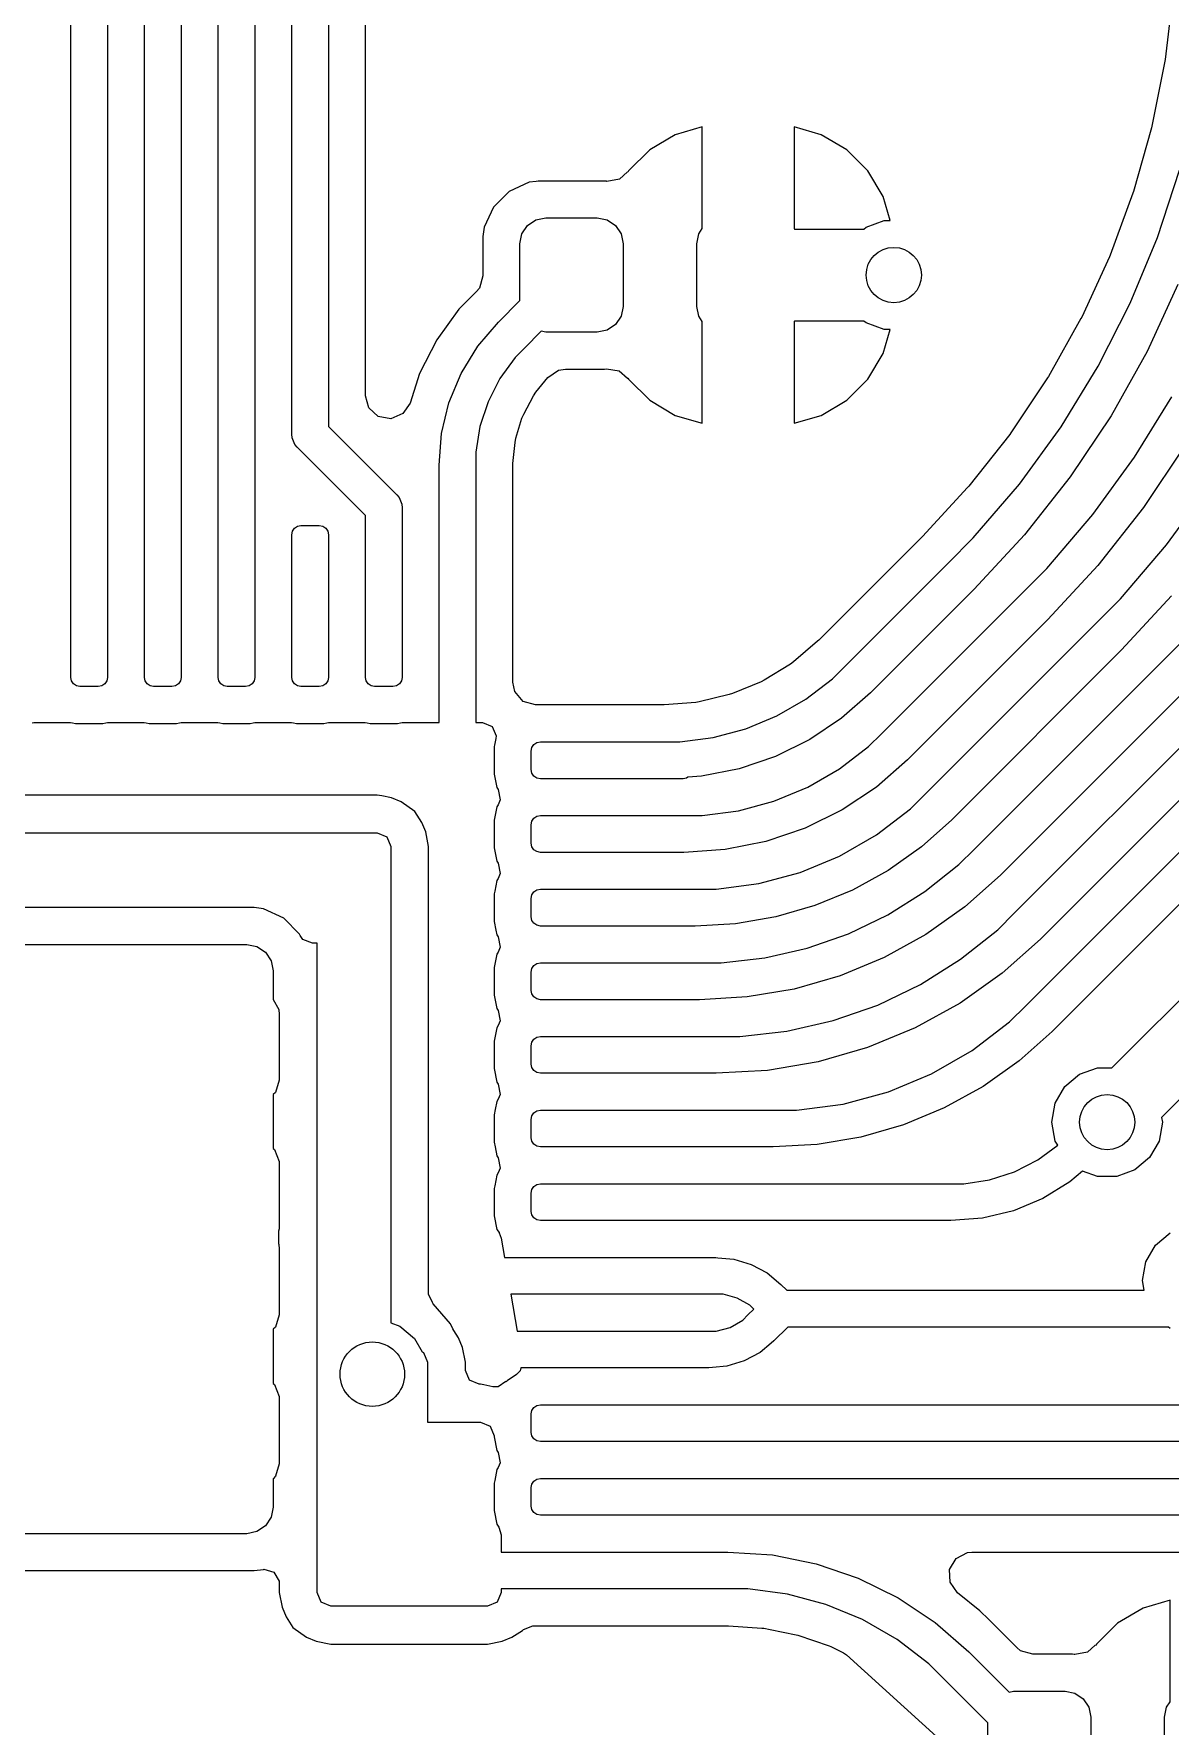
# Model space of a CAD drawing. Extents: x 51 to 261, y -150 to -32.
# Drawn here: x 113.81 to 119.98, y -116.52 to -107.33 of the extents above; entities that cross this region are included whole.
import ezdxf

# ---------------------------------------------------------------- set-up
doc = ezdxf.new("R2010")
doc.units = 0
doc.layers.add('BLACK', color=7, linetype='CONTINUOUS')

msp = doc.modelspace()

# ---------------------------------------------------------------- linework, layer by layer
at = {"layer": 'BLACK', "linetype": 'CONTINUOUS'}
for p, q in [((114.011489, -110.048566), (114.011489, -104.302819)), ((114.211489, -104.344241), (114.211489, -110.048566)), ((114.411489, -110.048566), (114.411489, -105.664)), ((114.611489, -105.664), (114.611489, -110.048566)), ((114.811489, -110.048566), (114.811489, -105.664)), ((115.011489, -105.664), (115.011489, -110.048566)), ((115.211489, -109.502206), (115.211489, -105.668511)), ((115.411489, -105.709932), (115.411489, -109.460784)), ((115.611989, -109.295076), (115.611989, -105.875164)), ((119.995833, -107.110856), (119.953606, -107.467624)), ((119.952083, -107.47724), (119.881995, -107.829598)), ((119.953606, -107.467624), (119.952083, -107.47724)), ((117.294277, -107.876283), (117.155096, -107.958594)), ((117.29428, -107.876281), (117.294277, -107.876283)), ((117.440469, -107.833809), (117.29428, -107.876281)), ((117.440471, -107.83381), (117.440469, -107.833809)), ((117.440471, -108.385791), (117.440471, -107.83381)), ((117.940472, -107.833809), (117.940471, -107.83381)), ((117.940471, -107.83381), (117.940471, -108.385791)), ((118.086661, -107.876281), (117.940472, -107.833809)), ((118.086664, -107.876283), (118.086661, -107.876281)), ((118.225845, -107.958594), (118.086664, -107.876283)), ((119.879722, -107.839066), (119.782207, -108.184827)), ((119.881995, -107.829598), (119.879722, -107.839066)), ((117.155091, -107.958598), (117.040753, -108.072937)), ((117.155096, -107.958594), (117.155091, -107.958598)), ((118.225854, -107.958601), (118.225845, -107.958594)), ((118.340185, -108.072932), (118.225854, -107.958601)), ((117.034015, -108.077588), (116.991833, -108.11696)), ((117.03597, -108.079104), (117.034015, -108.077588)), ((117.040753, -108.072937), (117.03597, -108.079104)), ((118.340192, -108.072941), (118.340185, -108.072932)), ((118.422502, -108.21212), (118.340192, -108.072941)), ((119.912078, -108.434581), (120.031063, -108.068383)), ((116.50098, -108.134345), (116.392154, -108.185092)), ((116.500982, -108.134345), (116.50098, -108.134345)), ((116.500984, -108.134344), (116.500982, -108.134345)), ((116.538157, -108.129451), (116.500984, -108.134344)), ((116.550576, -108.127816), (116.538157, -108.129451)), ((116.910375, -108.127816), (116.550576, -108.127816)), ((116.920008, -108.129084), (116.910375, -108.127816)), ((116.923089, -108.129451), (116.920008, -108.129084)), ((116.991833, -108.11696), (116.923089, -108.129451)), ((116.392154, -108.185092), (116.307247, -108.269999)), ((118.460489, -108.342874), (118.422502, -108.21212)), ((119.779199, -108.194086), (119.654852, -108.531144)), ((119.782207, -108.184827), (119.779199, -108.194086)), ((116.307247, -108.269999), (116.256498, -108.37883)), ((116.491476, -108.369321), (116.536895, -108.338973)), ((116.536895, -108.338973), (116.590471, -108.328316)), ((116.590471, -108.328316), (116.870471, -108.328316)), ((116.870471, -108.328316), (116.924047, -108.338973)), ((116.924047, -108.338973), (116.969466, -108.369321)), ((118.330471, -108.378508), (118.428377, -108.342874)), ((118.428377, -108.342874), (118.460489, -108.342874)), ((116.256498, -108.37883), (116.249971, -108.428414)), ((116.249971, -108.428414), (116.249971, -108.642465)), ((116.450471, -108.468316), (116.461128, -108.41474)), ((116.461128, -108.41474), (116.491476, -108.369321)), ((116.969466, -108.369321), (116.999814, -108.41474)), ((116.999814, -108.41474), (117.010471, -108.468316)), ((117.410471, -108.468316), (117.421128, -108.41474)), ((117.421128, -108.41474), (117.440471, -108.385791)), ((117.940471, -108.385791), (117.942158, -108.388316)), ((117.942158, -108.388316), (118.318782, -108.388316)), ((118.318782, -108.388316), (118.330471, -108.378508)), ((119.764728, -108.790314), (119.912078, -108.434581)), ((116.450471, -108.776894), (116.450471, -108.468316)), ((117.010471, -108.468316), (117.010471, -108.808316)), ((117.410471, -108.808316), (117.410471, -108.468316)), ((119.651126, -108.54014), (119.500718, -108.8664)), ((119.654852, -108.531144), (119.651126, -108.54014)), ((116.230286, -108.709504), (116.213654, -108.730144)), ((116.249971, -108.642465), (116.230286, -108.709504)), ((120.023179, -108.688984), (119.855526, -109.05265)), ((116.213654, -108.730144), (116.119516, -108.824285)), ((116.333671, -108.893694), (116.450471, -108.776894)), ((117.010471, -108.808316), (116.999814, -108.861892)), ((117.421128, -108.861892), (117.410471, -108.808316)), ((119.589923, -109.133389), (119.764728, -108.790314)), ((116.119513, -108.824288), (115.999193, -108.989899)), ((116.119516, -108.824285), (116.119513, -108.824288)), ((116.221562, -109.024943), (116.333662, -108.893687)), ((116.333662, -108.893687), (116.33367, -108.893695)), ((116.33367, -108.893695), (116.333671, -108.893694)), ((116.969466, -108.907311), (116.924047, -108.937659)), ((116.999814, -108.861892), (116.969466, -108.907311)), ((117.440471, -108.89084), (117.421128, -108.861892)), ((117.440471, -109.442819), (117.440471, -108.89084)), ((117.942158, -108.888316), (117.940471, -108.89084)), ((117.940471, -108.89084), (117.940471, -109.442819)), ((118.318782, -108.888316), (117.942158, -108.888316)), ((118.330471, -108.898124), (118.318782, -108.888316)), ((118.428377, -108.933758), (118.330471, -108.898124)), ((119.496297, -108.875075), (119.320752, -109.188533)), ((119.500718, -108.8664), (119.496297, -108.875075)), ((115.999193, -108.989899), (115.90626, -109.172299)), ((116.566634, -108.943574), (116.475093, -109.035116)), ((116.590471, -108.948316), (116.566634, -108.943574)), ((116.870471, -108.948316), (116.590471, -108.948316)), ((116.924047, -108.937659), (116.870471, -108.948316)), ((118.422504, -109.064506), (118.46049, -108.933758)), ((118.46049, -108.933758), (118.428377, -108.933758)), ((116.131376, -109.17212), (116.221562, -109.024943)), ((116.425001, -109.085193), (116.341735, -109.199803)), ((116.474998, -109.035193), (116.425001, -109.085193)), ((116.475093, -109.035116), (116.474998, -109.035193)), ((118.340192, -109.20369), (118.422502, -109.064511)), ((118.422502, -109.064511), (118.422504, -109.064506)), ((119.855526, -109.05265), (119.659858, -109.40204)), ((115.90626, -109.172299), (115.85392, -109.333393)), ((116.065323, -109.331592), (116.131376, -109.17212)), ((116.602688, -109.194152), (116.660433, -109.154816)), ((116.660433, -109.154816), (116.698542, -109.148815)), ((116.698542, -109.148815), (116.910364, -109.148815)), ((116.910364, -109.148815), (116.910371, -109.148815)), ((116.910371, -109.148815), (116.920005, -109.147546)), ((116.920005, -109.147546), (116.989036, -109.15831)), ((116.989036, -109.15831), (117.034509, -109.198667)), ((119.388738, -109.461692), (119.589923, -109.133389)), ((116.341735, -109.199803), (116.277422, -109.326027)), ((116.524117, -109.293647), (116.53762, -109.27344)), ((116.53762, -109.27344), (116.602688, -109.194152)), ((117.034509, -109.198667), (117.035973, -109.197533)), ((117.035973, -109.197533), (117.040754, -109.203697)), ((117.040754, -109.203697), (117.155087, -109.31803)), ((118.225854, -109.31803), (118.340185, -109.203699)), ((118.340185, -109.203699), (118.340192, -109.20369)), ((119.315665, -109.196835), (119.116075, -109.495543)), ((119.320752, -109.188533), (119.315665, -109.196835)), ((115.629802, -109.35911), (115.611989, -109.295076)), ((115.681279, -109.406354), (115.629802, -109.35911)), ((115.85392, -109.333393), (115.814483, -109.391069)), ((116.02503, -109.499434), (116.065323, -109.331592)), ((116.277422, -109.326027), (116.233647, -109.460759)), ((116.470984, -109.393055), (116.524117, -109.293647)), ((117.155087, -109.31803), (117.155096, -109.318037)), ((117.155096, -109.318037), (117.294275, -109.400347)), ((118.086666, -109.400347), (118.225845, -109.318037)), ((118.225845, -109.318037), (118.225854, -109.31803)), ((118.918063, -111.755289), (121.345031, -109.328321)), ((119.788265, -109.627186), (119.989449, -109.298882)), ((115.750125, -109.418268), (115.681279, -109.406354)), ((115.814483, -109.391069), (115.750125, -109.418268)), ((116.42897, -109.523363), (116.461689, -109.415496)), ((116.461689, -109.415496), (116.470984, -109.393055)), ((117.294275, -109.400347), (117.440471, -109.44282)), ((117.440471, -109.44282), (117.440471, -109.442819)), ((117.940471, -109.442819), (118.086666, -109.400347)), ((119.659858, -109.40204), (119.43738, -109.735002)), ((115.21341, -109.521715), (115.211489, -109.502206)), ((115.228342, -109.557763), (115.21341, -109.521715)), ((115.411489, -109.460784), (115.782199, -109.831495)), ((116.011489, -109.671508), (116.02503, -109.499434)), ((116.233647, -109.460759), (116.211488, -109.600679)), ((116.412887, -109.662391), (116.424231, -109.547186)), ((116.424231, -109.547186), (116.42897, -109.523363)), ((119.110352, -109.50342), (118.887935, -109.785553)), ((121.48956, -109.466637), (119.059485, -111.896712)), ((119.116075, -109.495543), (119.110352, -109.50342)), ((119.162416, -109.773198), (119.388738, -109.461692)), ((115.240778, -109.572917), (115.228342, -109.557763)), ((115.611489, -109.943627), (115.240778, -109.572917)), ((116.211488, -109.600679), (116.211489, -109.671511)), ((119.561944, -109.938693), (119.788265, -109.627186)), ((120.059385, -109.567533), (119.836908, -109.900496)), ((116.011489, -109.671512), (116.011489, -109.671508)), ((116.011489, -110.048566), (116.011489, -109.671512)), ((116.211489, -109.671511), (116.211489, -109.671512)), ((116.211489, -109.671512), (116.211489, -110.048566)), ((116.411989, -109.677595), (116.412586, -109.665444)), ((116.41199, -109.719103), (116.411989, -109.677595)), ((116.411989, -109.719106), (116.41199, -109.719103)), ((116.411989, -110.849066), (116.411989, -109.719106)), ((116.412586, -109.665444), (116.412887, -109.662391)), ((118.881612, -109.792956), (118.636104, -110.058545)), ((118.887935, -109.785553), (118.881612, -109.792956)), ((118.91235, -110.065987), (119.162416, -109.773198)), ((119.43738, -109.735002), (119.189464, -110.049482)), ((119.961472, -110.104189), (120.187792, -109.792679)), ((115.782199, -109.831495), (115.794636, -109.846648)), ((115.794636, -109.846648), (115.794636, -109.846649)), ((115.794636, -109.846649), (115.809568, -109.882697)), ((115.809568, -109.882697), (115.811489, -109.902206)), ((115.811489, -109.902206), (115.811489, -110.048566)), ((119.836908, -109.900496), (119.588993, -110.214977)), ((115.226134, -110.013211), (115.242355, -110.002372)), ((115.242355, -110.002372), (115.261489, -109.998566)), ((115.261489, -109.998566), (115.361489, -109.998566)), ((115.361489, -109.998566), (115.380623, -110.002372)), ((115.380623, -110.002372), (115.396844, -110.013211)), ((115.611489, -110.048566), (115.611489, -109.943627)), ((119.311879, -110.231484), (119.561944, -109.938693)), ((114.011489, -110.823566), (114.011489, -110.048566)), ((114.211489, -110.048566), (114.211489, -110.823566)), ((114.411489, -110.823566), (114.411489, -110.048566)), ((114.611489, -110.048566), (114.611489, -110.823566)), ((114.811489, -110.823566), (114.811489, -110.048566)), ((115.011489, -110.048566), (115.011489, -110.823566)), ((115.211489, -110.048566), (115.215295, -110.029432)), ((115.211489, -110.823566), (115.211489, -110.048566)), ((115.215295, -110.029432), (115.226134, -110.013211)), ((115.396844, -110.013211), (115.407683, -110.029432)), ((115.407683, -110.029432), (115.411489, -110.048566)), ((115.411489, -110.048566), (115.411489, -110.823566)), ((115.611489, -110.823566), (115.611489, -110.048566)), ((115.811489, -110.048566), (115.811489, -110.823566)), ((116.011489, -110.436066), (116.011489, -110.048566)), ((116.211489, -110.048566), (116.211489, -110.436066)), ((118.632729, -110.062055), (118.07398, -110.620805)), ((118.636104, -110.058545), (118.632729, -110.062055)), ((118.776221, -110.202115), (118.91235, -110.065987)), ((119.189464, -110.049482), (118.917638, -110.343541)), ((119.135619, -112.10274), (121.205602, -110.032757)), ((121.347024, -110.174179), (119.277041, -112.244162)), ((119.711408, -110.396981), (119.961472, -110.104189)), ((118.212297, -110.766038), (118.776214, -110.202121)), ((118.776214, -110.202121), (118.776216, -110.202119)), ((118.776216, -110.202119), (118.776221, -110.202115)), ((119.175863, -110.3675), (119.311879, -110.231484)), ((119.588993, -110.214977), (119.317168, -110.509038)), ((118.917635, -110.343542), (118.353718, -110.907461)), ((118.414335, -111.129006), (119.175735, -110.367606)), ((118.917638, -110.343541), (118.917635, -110.343542)), ((119.175735, -110.367606), (119.175863, -110.3675)), ((116.011489, -111.067566), (116.011489, -110.436066)), ((116.211489, -110.436066), (116.211489, -111.067566)), ((119.575489, -110.5329), (119.711408, -110.396981)), ((119.988522, -110.380473), (119.716698, -110.674535)), ((119.317157, -110.509028), (118.555757, -111.270428)), ((118.653747, -111.4546), (119.575255, -110.533093)), ((119.317168, -110.509038), (119.317157, -110.509027)), ((119.317157, -110.509027), (119.317157, -110.509028)), ((119.575255, -110.533093), (119.575489, -110.5329)), ((118.066828, -110.627416), (117.935849, -110.739277)), ((118.07398, -110.620805), (118.066828, -110.627416)), ((117.935849, -110.739277), (117.920108, -110.750713)), ((119.716676, -110.674514), (118.795169, -111.596022)), ((119.716698, -110.674535), (119.716676, -110.674514)), ((114.015295, -110.8427), (114.011489, -110.823566)), ((114.211489, -110.823566), (114.207683, -110.8427)), ((114.415295, -110.8427), (114.411489, -110.823566)), ((114.611489, -110.823566), (114.607683, -110.8427)), ((114.815295, -110.8427), (114.811489, -110.823566)), ((115.011489, -110.823566), (115.007683, -110.8427)), ((115.215295, -110.8427), (115.211489, -110.823566)), ((115.411489, -110.823566), (115.407683, -110.8427)), ((115.615295, -110.8427), (115.611489, -110.823566)), ((115.811489, -110.823566), (115.807683, -110.8427)), ((117.920108, -110.750713), (117.77743, -110.838143)), ((118.003117, -110.941543), (118.147814, -110.830518)), ((118.147814, -110.830518), (118.212297, -110.766038)), ((114.026134, -110.858921), (114.015295, -110.8427)), ((114.042355, -110.86976), (114.026134, -110.858921)), ((114.061489, -110.873566), (114.042355, -110.86976)), ((114.161489, -110.873566), (114.061489, -110.873566)), ((114.180623, -110.86976), (114.161489, -110.873566)), ((114.196844, -110.858921), (114.180623, -110.86976)), ((114.207683, -110.8427), (114.196844, -110.858921)), ((114.426134, -110.858921), (114.415295, -110.8427)), ((114.442355, -110.86976), (114.426134, -110.858921)), ((114.461489, -110.873566), (114.442355, -110.86976)), ((114.561489, -110.873566), (114.461489, -110.873566)), ((114.580623, -110.86976), (114.561489, -110.873566)), ((114.596844, -110.858921), (114.580623, -110.86976)), ((114.607683, -110.8427), (114.596844, -110.858921)), ((114.826134, -110.858921), (114.815295, -110.8427)), ((114.842355, -110.86976), (114.826134, -110.858921)), ((114.861489, -110.873566), (114.842355, -110.86976)), ((114.961489, -110.873566), (114.861489, -110.873566)), ((114.980623, -110.86976), (114.961489, -110.873566)), ((114.996844, -110.858921), (114.980623, -110.86976)), ((115.007683, -110.8427), (114.996844, -110.858921)), ((115.226134, -110.858921), (115.215295, -110.8427)), ((115.242355, -110.86976), (115.226134, -110.858921)), ((115.261489, -110.873566), (115.242355, -110.86976)), ((115.361489, -110.873566), (115.261489, -110.873566)), ((115.380623, -110.86976), (115.361489, -110.873566)), ((115.396844, -110.858921), (115.380623, -110.86976)), ((115.407683, -110.8427), (115.396844, -110.858921)), ((115.626134, -110.858921), (115.615295, -110.8427)), ((115.642355, -110.86976), (115.626134, -110.858921)), ((115.661489, -110.873566), (115.642355, -110.86976)), ((115.761489, -110.873566), (115.661489, -110.873566)), ((115.780623, -110.86976), (115.761489, -110.873566)), ((115.796844, -110.858921), (115.780623, -110.86976)), ((115.807683, -110.8427), (115.796844, -110.858921)), ((116.423195, -110.900577), (116.411989, -110.849066)), ((116.46895, -110.953381), (116.423195, -110.900577)), ((117.586975, -110.917029), (117.424262, -110.956091)), ((117.60548, -110.911017), (117.586975, -110.917029)), ((117.760093, -110.846977), (117.60548, -110.911017)), ((117.77743, -110.838143), (117.760093, -110.846977)), ((118.353704, -110.907471), (118.197215, -111.044704)), ((118.353718, -110.907461), (118.353704, -110.907471)), ((116.535989, -110.973066), (116.46895, -110.953381)), ((116.986564, -110.973066), (116.535989, -110.973066)), ((117.175755, -110.973061), (116.986564, -110.973066)), ((117.175783, -110.97306), (117.175755, -110.973061)), ((117.223204, -110.97306), (117.175783, -110.97306)), ((117.232931, -110.972678), (117.223204, -110.97306)), ((117.405043, -110.959135), (117.232931, -110.972678)), ((117.424262, -110.956091), (117.405043, -110.959135)), ((117.845167, -111.032732), (118.003117, -110.941543)), ((113.801705, -111.070974), (113.811692, -111.068988)), ((113.811692, -111.068988), (113.826128, -111.067566)), ((113.826128, -111.067566), (113.99685, -111.067566)), ((113.99685, -111.067566), (114.011286, -111.068988)), ((114.011286, -111.068988), (114.021272, -111.070974)), ((114.021272, -111.070974), (114.036815, -111.074066)), ((114.036815, -111.074066), (114.036816, -111.074066)), ((114.036816, -111.074066), (114.186162, -111.074066)), ((114.186162, -111.074066), (114.186163, -111.074066)), ((114.186163, -111.074066), (114.201705, -111.070974)), ((114.201705, -111.070974), (114.211692, -111.068988)), ((114.211692, -111.068988), (114.226128, -111.067566)), ((114.226128, -111.067566), (114.39685, -111.067566)), ((114.39685, -111.067566), (114.411286, -111.068988)), ((114.411286, -111.068988), (114.421272, -111.070974)), ((114.421272, -111.070974), (114.436815, -111.074066)), ((114.436815, -111.074066), (114.436816, -111.074066)), ((114.436816, -111.074066), (114.586162, -111.074066)), ((114.586162, -111.074066), (114.586163, -111.074066)), ((114.586163, -111.074066), (114.601705, -111.070974)), ((114.601705, -111.070974), (114.611692, -111.068988)), ((114.611692, -111.068988), (114.626128, -111.067566)), ((114.626128, -111.067566), (114.79685, -111.067566)), ((114.79685, -111.067566), (114.811286, -111.068988)), ((114.811286, -111.068988), (114.821272, -111.070974)), ((114.821272, -111.070974), (114.836815, -111.074066)), ((114.836815, -111.074066), (114.836816, -111.074066)), ((114.836816, -111.074066), (114.986162, -111.074066)), ((114.986162, -111.074066), (114.986163, -111.074066)), ((114.986163, -111.074066), (115.001705, -111.070974)), ((115.001705, -111.070974), (115.011692, -111.068988)), ((115.011692, -111.068988), (115.026128, -111.067566)), ((115.026128, -111.067566), (115.19685, -111.067566)), ((115.19685, -111.067566), (115.211286, -111.068988)), ((115.211286, -111.068988), (115.221272, -111.070974)), ((115.221272, -111.070974), (115.236815, -111.074066)), ((115.236815, -111.074066), (115.236816, -111.074066)), ((115.236816, -111.074066), (115.386162, -111.074066)), ((115.386162, -111.074066), (115.386163, -111.074066)), ((115.386163, -111.074066), (115.401705, -111.070974)), ((115.401705, -111.070974), (115.411692, -111.068988)), ((115.411692, -111.068988), (115.426128, -111.067566)), ((115.426128, -111.067566), (115.59685, -111.067566)), ((115.59685, -111.067566), (115.611286, -111.068988)), ((115.611286, -111.068988), (115.621272, -111.070974)), ((115.621272, -111.070974), (115.636815, -111.074066)), ((115.636815, -111.074066), (115.636816, -111.074066)), ((115.636816, -111.074066), (115.786162, -111.074066)), ((115.786162, -111.074066), (115.786163, -111.074066)), ((115.786163, -111.074066), (115.801705, -111.070974)), ((115.801705, -111.070974), (115.811692, -111.068988)), ((115.811692, -111.068988), (115.826128, -111.067566)), ((115.826128, -111.067566), (116.011489, -111.067566)), ((116.211489, -111.067566), (116.246943, -111.067566)), ((116.246943, -111.067566), (116.299269, -111.08924)), ((116.299269, -111.08924), (116.320943, -111.141566)), ((117.500496, -111.149726), (117.676666, -111.102524)), ((117.676666, -111.102524), (117.845167, -111.032732)), ((118.197215, -111.044704), (118.024139, -111.160345)), ((116.312351, -111.192044), (116.310989, -111.198893)), ((116.310989, -111.198893), (116.310989, -111.348238)), ((116.319521, -111.155996), (116.312351, -111.192044)), ((116.320943, -111.141566), (116.319521, -111.155996)), ((116.511489, -111.223566), (116.515295, -111.204432)), ((116.515295, -111.204432), (116.526134, -111.188211)), ((116.526134, -111.188211), (116.542355, -111.177372)), ((116.542355, -111.177372), (116.561489, -111.173566)), ((116.561489, -111.173566), (116.979218, -111.173566)), ((116.979218, -111.173566), (117.228478, -111.173561)), ((117.228478, -111.173561), (117.22848, -111.173561)), ((117.22848, -111.173561), (117.228481, -111.173561)), ((117.228481, -111.173561), (117.228481, -111.173528)), ((117.228481, -111.173528), (117.319673, -111.173529)), ((117.319673, -111.173529), (117.500496, -111.149726)), ((118.024139, -111.160345), (117.83745, -111.252406)), ((118.186141, -111.320477), (118.34399, -111.199353)), ((118.34399, -111.199353), (118.414334, -111.129007)), ((118.414334, -111.129007), (118.414334, -111.129006)), ((118.414334, -111.129006), (118.414335, -111.129006)), ((116.511489, -111.323566), (116.511489, -111.223566)), ((117.83745, -111.252406), (117.640342, -111.319311)), ((118.555721, -111.270457), (118.386819, -111.418585)), ((118.555757, -111.270428), (118.555721, -111.270457)), ((119.198642, -112.604723), (120.566044, -111.237322)), ((116.310989, -111.348238), (116.325523, -111.421307)), ((116.515295, -111.3427), (116.511489, -111.323566)), ((116.526134, -111.358921), (116.515295, -111.3427)), ((116.542355, -111.36976), (116.526134, -111.358921)), ((116.561489, -111.373566), (116.542355, -111.36976)), ((116.948989, -111.373566), (116.561489, -111.373566)), ((116.97922, -111.373566), (116.948989, -111.373566)), ((116.979222, -111.373566), (116.97922, -111.373566)), ((117.336489, -111.373566), (116.979222, -111.373566)), ((117.355623, -111.36976), (117.336489, -111.373566)), ((117.363195, -111.3647), (117.355623, -111.36976)), ((117.436187, -111.359917), (117.363195, -111.3647)), ((117.640342, -111.319311), (117.436187, -111.359917)), ((118.013831, -111.419961), (118.186141, -111.320477)), ((120.707465, -111.378743), (119.340064, -112.746145)), ((115.675239, -111.462066), (111.423239, -111.462066)), ((115.701213, -111.467232), (115.675239, -111.462066)), ((115.753874, -111.477707), (115.701213, -111.467232)), ((115.753884, -111.47771), (115.753874, -111.477707)), ((115.806205, -111.499382), (115.753884, -111.47771)), ((116.325523, -111.421307), (116.332971, -111.432454)), ((116.332971, -111.432454), (116.34402, -111.488003)), ((117.83001, -111.496101), (118.013831, -111.419961)), ((118.386819, -111.418585), (118.199986, -111.543424)), ((118.571629, -111.536716), (118.653742, -111.454605)), ((118.653742, -111.454605), (118.653747, -111.4546)), ((115.806206, -111.499383), (115.806205, -111.499382)), ((115.880794, -111.552305), (115.806206, -111.499383)), ((115.917422, -111.610599), (115.880794, -111.552305)), ((116.325522, -111.525827), (116.310989, -111.598893)), ((116.325524, -111.525824), (116.325522, -111.525827)), ((116.332975, -111.514671), (116.325524, -111.525824)), ((116.34402, -111.488003), (116.332975, -111.514671)), ((117.44056, -111.573565), (117.637824, -111.547597)), ((117.637824, -111.547597), (117.83001, -111.496101)), ((118.199986, -111.543424), (117.998457, -111.642807)), ((118.387357, -111.678106), (118.571629, -111.536716)), ((115.939096, -111.662925), (115.917422, -111.610599)), ((115.939096, -111.662929), (115.939096, -111.662925)), ((115.939097, -111.66293), (115.939096, -111.662929)), ((115.954739, -111.741567), (115.939097, -111.66293)), ((116.310989, -111.598893), (116.310989, -111.748238)), ((116.511489, -111.623566), (116.515295, -111.604432)), ((116.511489, -111.723566), (116.511489, -111.623566)), ((116.515295, -111.604432), (116.526134, -111.588211)), ((116.526134, -111.588211), (116.542355, -111.577372)), ((116.542355, -111.577372), (116.561489, -111.573566)), ((116.561489, -111.573566), (117.336489, -111.573566)), ((117.336489, -111.573566), (117.341075, -111.573566)), ((117.341075, -111.573566), (117.341076, -111.573566)), ((117.341076, -111.573566), (117.341077, -111.573566)), ((117.341077, -111.573566), (117.341077, -111.573563)), ((117.341077, -111.573563), (117.44056, -111.573565)), ((117.998457, -111.642807), (117.78568, -111.715034)), ((118.795158, -111.59603), (118.630285, -111.743365)), ((118.795169, -111.596022), (118.795158, -111.59603)), ((111.423239, -111.667566), (115.675239, -111.667566)), ((115.675239, -111.667566), (115.727565, -111.68924)), ((115.727565, -111.68924), (115.749239, -111.741566)), ((115.749239, -111.741566), (115.749239, -114.329309)), ((115.954739, -114.169171), (115.954739, -111.741567)), ((116.310989, -111.748238), (116.325523, -111.821307)), ((116.515295, -111.7427), (116.511489, -111.723566)), ((116.526134, -111.758921), (116.515295, -111.7427)), ((117.78568, -111.715034), (117.565295, -111.75887)), ((118.186207, -111.794234), (118.387357, -111.678106)), ((118.630285, -111.743365), (118.449941, -111.87132)), ((118.834237, -111.839114), (118.918063, -111.755289)), ((116.325523, -111.821307), (116.332971, -111.832454)), ((116.332971, -111.832454), (116.34402, -111.888003)), ((116.542355, -111.76976), (116.526134, -111.758921)), ((116.561489, -111.773566), (116.542355, -111.76976)), ((116.948989, -111.773566), (116.561489, -111.773566)), ((117.341073, -111.773566), (116.948989, -111.773566)), ((117.341075, -111.773566), (117.341073, -111.773566)), ((117.34117, -111.773556), (117.341075, -111.773566)), ((117.565295, -111.75887), (117.34117, -111.773556)), ((117.97162, -111.883114), (118.186207, -111.794234)), ((118.648869, -111.986938), (118.834237, -111.839114)), ((116.325522, -111.925827), (116.313879, -111.984359)), ((116.325524, -111.925824), (116.325522, -111.925827)), ((116.332975, -111.914671), (116.325524, -111.925824)), ((116.34402, -111.888003), (116.332975, -111.914671)), ((117.747267, -111.943223), (117.97162, -111.883114)), ((118.449941, -111.87132), (118.256406, -111.978277)), ((119.05946, -111.896732), (118.86625, -112.069393)), ((119.059485, -111.896712), (119.05946, -111.896732)), ((116.313879, -111.984359), (116.310989, -111.998892)), ((116.310989, -111.998892), (116.310989, -112.14824)), ((116.511489, -112.023566), (116.515295, -112.004432)), ((116.511489, -112.123566), (116.511489, -112.023566)), ((116.515295, -112.004432), (116.526134, -111.988211)), ((116.526134, -111.988211), (116.542355, -111.977372)), ((116.542355, -111.977372), (116.561489, -111.973566)), ((116.561489, -111.973566), (117.336489, -111.973566)), ((117.336489, -111.973566), (117.400853, -111.973566)), ((117.400853, -111.973566), (117.400855, -111.973566)), ((117.400855, -111.973566), (117.400856, -111.973566)), ((117.400856, -111.973566), (117.400856, -111.973531)), ((117.400856, -111.973531), (117.516988, -111.973534)), ((117.516988, -111.973534), (117.747267, -111.943223)), ((118.256406, -111.978277), (118.052112, -112.062893)), ((118.448115, -112.113079), (118.648869, -111.986938)), ((115.00785, -112.073066), (112.015128, -112.073066)), ((115.007852, -112.073066), (115.00785, -112.073066)), ((115.021062, -112.074805), (115.007852, -112.073066)), ((115.058026, -112.079671), (115.021062, -112.074805)), ((115.058028, -112.079672), (115.058026, -112.079671)), ((115.168132, -112.131013), (115.058028, -112.079672)), ((116.515295, -112.1427), (116.511489, -112.123566)), ((117.839628, -112.124103), (117.621627, -112.161138)), ((118.052112, -112.062893), (117.839628, -112.124103)), ((118.234501, -112.215949), (118.448115, -112.113079)), ((118.86625, -112.069393), (118.654898, -112.219354)), ((119.044669, -112.19369), (119.135614, -112.102745)), ((119.135614, -112.102745), (119.135619, -112.10274)), ((115.254039, -112.21692), (115.168132, -112.131013)), ((116.310989, -112.14824), (116.320678, -112.19695)), ((116.320678, -112.19695), (116.325523, -112.221307)), ((116.526134, -112.158921), (116.515295, -112.1427)), ((116.542355, -112.16976), (116.526134, -112.158921)), ((116.561489, -112.173566), (116.542355, -112.16976)), ((116.948989, -112.173566), (116.561489, -112.173566)), ((117.40085, -112.173566), (116.948989, -112.173566)), ((117.400853, -112.173566), (117.40085, -112.173566)), ((117.401683, -112.173484), (117.400853, -112.173566)), ((117.621627, -112.161138), (117.401683, -112.173484)), ((118.010712, -112.294257), (118.234501, -112.215949)), ((118.843546, -112.354079), (119.044669, -112.19369)), ((112.055489, -112.273566), (114.967489, -112.273566)), ((114.967489, -112.273566), (115.022595, -112.284527)), ((115.022595, -112.284527), (115.069312, -112.315743)), ((115.25404, -112.216922), (115.254039, -112.21692)), ((115.257734, -112.224842), (115.25404, -112.216922)), ((115.272474, -112.245892), (115.257734, -112.224842)), ((115.3248, -112.267566), (115.272474, -112.245892)), ((115.349239, -112.267566), (115.3248, -112.267566)), ((115.349239, -115.793566), (115.349239, -112.267566)), ((116.325523, -112.221307), (116.332971, -112.232454)), ((116.332971, -112.232454), (116.34402, -112.288003)), ((116.34402, -112.288003), (116.332975, -112.314671)), ((117.779562, -112.347015), (118.010712, -112.294257)), ((118.654898, -112.219354), (118.428084, -112.344708)), ((119.277028, -112.244172), (119.068804, -112.430251)), ((119.277041, -112.244162), (119.277028, -112.244172)), ((115.069312, -112.315743), (115.100528, -112.36246)), ((115.100528, -112.36246), (115.111489, -112.417566)), ((116.325522, -112.325827), (116.310989, -112.398893)), ((116.310989, -112.398893), (116.310989, -112.548238)), ((116.325524, -112.325824), (116.325522, -112.325827)), ((116.332975, -112.314671), (116.325524, -112.325824)), ((116.515295, -112.404432), (116.526134, -112.388211)), ((116.526134, -112.388211), (116.542355, -112.377372)), ((116.542355, -112.377372), (116.561489, -112.373566)), ((116.561489, -112.373566), (117.336489, -112.373566)), ((117.336489, -112.373566), (117.425412, -112.373566)), ((117.425412, -112.373563), (117.543959, -112.373562)), ((117.425412, -112.373566), (117.425412, -112.373563)), ((117.543959, -112.373562), (117.779562, -112.347015)), ((118.428084, -112.344708), (118.188662, -112.44388)), ((118.625729, -112.490941), (118.843546, -112.354079)), ((119.665273, -112.943124), (120.223151, -112.385247)), ((115.111489, -112.417566), (115.111489, -112.573394)), ((116.511489, -112.423566), (116.515295, -112.404432)), ((116.511489, -112.523566), (116.511489, -112.423566)), ((118.188662, -112.44388), (117.939642, -112.515621)), ((118.393958, -112.602554), (118.625729, -112.490941)), ((119.068804, -112.430251), (118.841043, -112.591855)), ((115.111489, -112.573394), (115.140905, -112.627266)), ((116.310989, -112.548238), (116.325523, -112.621307)), ((116.515295, -112.5427), (116.511489, -112.523566)), ((116.526134, -112.558921), (116.515295, -112.5427)), ((116.542355, -112.56976), (116.526134, -112.558921)), ((116.561489, -112.573566), (116.542355, -112.56976)), ((116.948989, -112.573566), (116.561489, -112.573566)), ((117.425413, -112.573566), (116.948989, -112.573566)), ((117.425414, -112.573566), (117.425413, -112.573565)), ((117.425413, -112.573565), (117.425413, -112.573566)), ((117.425482, -112.573559), (117.425414, -112.573565)), ((117.425414, -112.573565), (117.425414, -112.573566)), ((117.684155, -112.559031), (117.425482, -112.573559)), ((117.939642, -112.515621), (117.684155, -112.559031)), ((115.140905, -112.627266), (115.143739, -112.653624)), ((115.143739, -112.653624), (115.143739, -113.010007)), ((116.325523, -112.621307), (116.332971, -112.632454)), ((116.332971, -112.632454), (116.34402, -112.688003)), ((118.151148, -112.687517), (118.393958, -112.602554)), ((118.841043, -112.591855), (118.59662, -112.726941)), ((119.10863, -112.694735), (119.198641, -112.604723)), ((119.198641, -112.604723), (119.198642, -112.604723)), ((120.492554, -112.654657), (119.934653, -113.212559)), ((116.325522, -112.725827), (116.310989, -112.798893)), ((116.325524, -112.725824), (116.325522, -112.725827)), ((116.332975, -112.714671), (116.325524, -112.725824)), ((116.34402, -112.688003), (116.332975, -112.714671)), ((117.644724, -112.773561), (117.900352, -112.744759)), ((117.900352, -112.744759), (118.151148, -112.687517)), ((118.59662, -112.726941), (118.338608, -112.833812)), ((118.90665, -112.849723), (119.10863, -112.694735)), ((119.34005, -112.746156), (119.160944, -112.906217)), ((119.340064, -112.746145), (119.34005, -112.746156)), ((116.310989, -112.798893), (116.310989, -112.948238)), ((116.511489, -112.823566), (116.515295, -112.804432)), ((116.511489, -112.923566), (116.511489, -112.823566)), ((116.515295, -112.804432), (116.526134, -112.788211)), ((116.526134, -112.788211), (116.542355, -112.777372)), ((116.542355, -112.777372), (116.561489, -112.773566)), ((116.561489, -112.773566), (117.336489, -112.773566)), ((117.336489, -112.773566), (117.516101, -112.773566)), ((117.516101, -112.773566), (117.516101, -112.773561)), ((117.516101, -112.773561), (117.644724, -112.773561)), ((118.338608, -112.833812), (118.070254, -112.911123)), ((118.686169, -112.977021), (118.90665, -112.849723)), ((116.310989, -112.948238), (116.325523, -113.021307)), ((116.515295, -112.9427), (116.511489, -112.923566)), ((116.526134, -112.958921), (116.515295, -112.9427)), ((118.070254, -112.911123), (117.794931, -112.957902)), ((119.160944, -112.906217), (118.965029, -113.045229)), ((119.489239, -112.978758), (119.587145, -112.943124)), ((119.587145, -112.943124), (119.665273, -112.943124)), ((115.143739, -113.010007), (115.124054, -113.077046)), ((116.325523, -113.021307), (116.332971, -113.032454)), ((116.332971, -113.032454), (116.34402, -113.088003)), ((116.542355, -112.96976), (116.526134, -112.958921)), ((116.561489, -112.973566), (116.542355, -112.96976)), ((116.948989, -112.973566), (116.561489, -112.973566)), ((117.516101, -112.973566), (116.948989, -112.973566)), ((117.516219, -112.973554), (117.516101, -112.973566)), ((117.794931, -112.957902), (117.516219, -112.973554)), ((118.450958, -113.074451), (118.686169, -112.977021)), ((119.409426, -113.04573), (119.489239, -112.978758)), ((115.124054, -113.077046), (115.111489, -113.087933)), ((115.111489, -113.087933), (115.111489, -113.382187)), ((116.325522, -113.125827), (116.316755, -113.169903)), ((116.325524, -113.125824), (116.325522, -113.125827)), ((116.332975, -113.114671), (116.325524, -113.125824)), ((116.34402, -113.088003), (116.332975, -113.114671)), ((118.205042, -113.140348), (118.450958, -113.074451)), ((118.965029, -113.045229), (118.754781, -113.161432)), ((119.357331, -113.13596), (119.409426, -113.04573)), ((116.316755, -113.169903), (116.310989, -113.198892)), ((116.310989, -113.198892), (116.310989, -113.34824)), ((116.511489, -113.223566), (116.515295, -113.204432)), ((116.511489, -113.323566), (116.511489, -113.223566)), ((116.515295, -113.204432), (116.526134, -113.188211)), ((116.526134, -113.188211), (116.542355, -113.177372)), ((116.542355, -113.177372), (116.561489, -113.173566)), ((116.561489, -113.173566), (117.336489, -113.173566)), ((117.336489, -113.173566), (117.825335, -113.173566)), ((117.825335, -113.173566), (117.825527, -113.173584)), ((117.825527, -113.173584), (117.952629, -113.173583)), ((117.952629, -113.173583), (118.205042, -113.140348)), ((118.754781, -113.161432), (118.532844, -113.253364)), ((119.339239, -113.238566), (119.357331, -113.13596)), ((119.934653, -113.212559), (119.939239, -113.238566)), ((118.532844, -113.253364), (118.30201, -113.319869)), ((119.357331, -113.341172), (119.339239, -113.238566)), ((119.939239, -113.238566), (119.921147, -113.341172)), ((115.111489, -113.382187), (115.119006, -113.387815)), ((115.119006, -113.387815), (115.143423, -113.453279)), ((116.310989, -113.34824), (116.315927, -113.373066)), ((116.315927, -113.373066), (116.325523, -113.421307)), ((116.515295, -113.3427), (116.511489, -113.323566)), ((116.526134, -113.358921), (116.515295, -113.3427)), ((116.542355, -113.36976), (116.526134, -113.358921)), ((116.561489, -113.373566), (116.542355, -113.36976)), ((116.948989, -113.373566), (116.561489, -113.373566)), ((117.825335, -113.373566), (116.948989, -113.373566)), ((117.825336, -113.373565), (117.825335, -113.373566)), ((117.825337, -113.373566), (117.825336, -113.373565)), ((118.065182, -113.360112), (117.825337, -113.373585)), ((117.825337, -113.373585), (117.825337, -113.373566)), ((118.30201, -113.319869), (118.065182, -113.360112)), ((119.261727, -113.443326), (119.370626, -113.3642)), ((119.370626, -113.3642), (119.357331, -113.341172)), ((119.921147, -113.341172), (119.869052, -113.431402)), ((115.143423, -113.453279), (115.143739, -113.462125)), ((115.143739, -113.462125), (115.143739, -113.818507)), ((116.325523, -113.421307), (116.332971, -113.432454)), ((116.332971, -113.432454), (116.34402, -113.488003)), ((116.34402, -113.488003), (116.332975, -113.514671)), ((119.135505, -113.507645), (119.261727, -113.443326)), ((119.789239, -113.498374), (119.691333, -113.534008)), ((119.869052, -113.431402), (119.789239, -113.498374)), ((116.313879, -113.584359), (116.310989, -113.598892)), ((116.325522, -113.525827), (116.313879, -113.584359)), ((116.325524, -113.525824), (116.325522, -113.525827)), ((116.332975, -113.514671), (116.325524, -113.525824)), ((116.515295, -113.604432), (116.526134, -113.588211)), ((116.526134, -113.588211), (116.542355, -113.577372)), ((116.542355, -113.577372), (116.561489, -113.573566)), ((116.561489, -113.573566), (117.336489, -113.573566)), ((117.336489, -113.573566), (118.790025, -113.573566)), ((118.790025, -113.573566), (118.790299, -113.573592)), ((118.790299, -113.573592), (118.860855, -113.573591)), ((118.860855, -113.573591), (119.000775, -113.551426)), ((119.000775, -113.551426), (119.135505, -113.507645)), ((119.436594, -113.563488), (119.289421, -113.653683)), ((119.505778, -113.504393), (119.436594, -113.563488)), ((119.587145, -113.534008), (119.505778, -113.504393)), ((119.691333, -113.534008), (119.587145, -113.534008)), ((116.310989, -113.598892), (116.310989, -113.74824)), ((116.511489, -113.623566), (116.515295, -113.604432)), ((116.511489, -113.723566), (116.511489, -113.623566)), ((119.289421, -113.653683), (119.12995, -113.719745)), ((116.310989, -113.74824), (116.325523, -113.821306)), ((116.515295, -113.7427), (116.511489, -113.723566)), ((116.526134, -113.758921), (116.515295, -113.7427)), ((116.542355, -113.76976), (116.526134, -113.758921)), ((116.561489, -113.773566), (116.542355, -113.76976)), ((116.948989, -113.773566), (116.561489, -113.773566)), ((118.790025, -113.773566), (116.948989, -113.773566)), ((118.790027, -113.773565), (118.790025, -113.773566)), ((118.790028, -113.773566), (118.790027, -113.773565)), ((118.962108, -113.760045), (118.790028, -113.773593)), ((118.790028, -113.773593), (118.790028, -113.773566)), ((119.12995, -113.719745), (118.962108, -113.760045)), ((115.143739, -113.818507), (115.140039, -113.831105)), ((115.140039, -113.831105), (115.140043, -113.900679)), ((116.325523, -113.821306), (116.337232, -113.83883)), ((116.337232, -113.83883), (116.338011, -113.839996)), ((116.338011, -113.839996), (116.349402, -113.868518)), ((116.349402, -113.868518), (116.367537, -113.973566)), ((119.901658, -113.90648), (119.981471, -113.839508)), ((115.140043, -113.900679), (115.140898, -113.902243)), ((115.140898, -113.902243), (115.143739, -113.928634)), ((115.143739, -113.928634), (115.143739, -114.285007)), ((119.849563, -113.99671), (119.901658, -113.90648)), ((116.367537, -113.973566), (116.948989, -113.973566)), ((116.948989, -113.973566), (117.336489, -113.973566)), ((117.336489, -113.973566), (117.514554, -113.973566)), ((117.514554, -113.973566), (117.52579, -113.974672)), ((117.52579, -113.974672), (117.612092, -113.983162)), ((117.612092, -113.983162), (117.705895, -114.011604)), ((117.705895, -114.011604), (117.792347, -114.057799)), ((119.831471, -114.099316), (119.849563, -113.99671)), ((117.792347, -114.057799), (117.868127, -114.119972)), ((117.868127, -114.119972), (117.868097, -114.120002)), ((117.868097, -114.120002), (117.868098, -114.120005)), ((117.868098, -114.120005), (117.868107, -114.120012)), ((117.868107, -114.120012), (117.899811, -114.151716)), ((119.84071, -114.151716), (119.831471, -114.099316)), ((115.954927, -114.174443), (115.954739, -114.169171)), ((115.977885, -114.220319), (115.954927, -114.174443)), ((115.976901, -114.221173), (115.977885, -114.220319)), ((115.980242, -114.225029), (115.976901, -114.221173)), ((115.980274, -114.225092), (115.980242, -114.225029)), ((115.980365, -114.225171), (115.980274, -114.225092)), ((116.074616, -114.333943), (115.980365, -114.225171)), ((116.561489, -114.173566), (116.402064, -114.173566)), ((116.402064, -114.173566), (116.436591, -114.373566)), ((116.948989, -114.173566), (116.561489, -114.173566)), ((117.514554, -114.173566), (116.948989, -114.173566)), ((117.514562, -114.173565), (117.514554, -114.173566)), ((117.514565, -114.173566), (117.514562, -114.173565)), ((117.554064, -114.173561), (117.514565, -114.173566)), ((117.630373, -114.193998), (117.554064, -114.173561)), ((117.698792, -114.233488), (117.630373, -114.193998)), ((117.719846, -114.254536), (117.698792, -114.233488)), ((117.899811, -114.151716), (119.84071, -114.151716)), ((115.143739, -114.285007), (115.124054, -114.352046)), ((115.749239, -114.329309), (115.799239, -114.347508)), ((117.592355, -114.35311), (117.660761, -114.31362)), ((117.660761, -114.31362), (117.688681, -114.285702)), ((117.688681, -114.285702), (117.688686, -114.285697)), ((117.688686, -114.285697), (117.719846, -114.254536)), ((115.124054, -114.352046), (115.111489, -114.362933)), ((115.111489, -114.362933), (115.111489, -114.657187)), ((115.799239, -114.347508), (115.879052, -114.41448)), ((115.879052, -114.41448), (115.920533, -114.486327)), ((116.086834, -114.360697), (116.074616, -114.333943)), ((116.09149, -114.369328), (116.086834, -114.360697)), ((116.11742, -114.410595), (116.09149, -114.369328)), ((116.117422, -114.410599), (116.11742, -114.410595)), ((116.139096, -114.462925), (116.117422, -114.410599)), ((116.436591, -114.373566), (116.948989, -114.373566)), ((116.948989, -114.373566), (117.336489, -114.373566)), ((117.336489, -114.373566), (117.476554, -114.373566)), ((117.476554, -114.373566), (117.476562, -114.373566)), ((117.476562, -114.373566), (117.476566, -114.373566)), ((117.476566, -114.373566), (117.476566, -114.373543)), ((117.476566, -114.373543), (117.516059, -114.373547)), ((117.516059, -114.373547), (117.592355, -114.35311)), ((117.90551, -114.351716), (117.830108, -114.427119)), ((119.972643, -114.351716), (117.90551, -114.351716)), ((119.981471, -114.359124), (119.972643, -114.351716)), ((115.920533, -114.486327), (115.927565, -114.48924)), ((115.927565, -114.48924), (115.949239, -114.541566)), ((116.139096, -114.462929), (116.139096, -114.462925)), ((116.139097, -114.46293), (116.139096, -114.462929)), ((116.154739, -114.541567), (116.139097, -114.46293)), ((117.754335, -114.489299), (117.667889, -114.5355)), ((117.814951, -114.439556), (117.754335, -114.489299)), ((117.814954, -114.439555), (117.814951, -114.439556)), ((117.830108, -114.427119), (117.814954, -114.439555)), ((115.949239, -114.541566), (115.949239, -114.867566)), ((116.154739, -114.588066), (116.154739, -114.541567)), ((116.176413, -114.640392), (116.154739, -114.588066)), ((116.45189, -114.589587), (116.432537, -114.608454)), ((116.455502, -114.573566), (116.45189, -114.589587)), ((116.561489, -114.573566), (116.455502, -114.573566)), ((116.948989, -114.573566), (116.561489, -114.573566)), ((117.476542, -114.573566), (116.948989, -114.573566)), ((117.476554, -114.573566), (117.476542, -114.573566)), ((117.496063, -114.571645), (117.476554, -114.573566)), ((117.496134, -114.571615), (117.496063, -114.571645)), ((117.574089, -114.563946), (117.496134, -114.571615)), ((117.667889, -114.5355), (117.574089, -114.563946)), ((115.111489, -114.657187), (115.119006, -114.662815)), ((115.119006, -114.662815), (115.143423, -114.728279)), ((116.228739, -114.662066), (116.176413, -114.640392)), ((116.236988, -114.662066), (116.228739, -114.662066)), ((116.236989, -114.662066), (116.236988, -114.662066)), ((116.255255, -114.665699), (116.236989, -114.662066)), ((116.304246, -114.675444), (116.255255, -114.665699)), ((116.333117, -114.675445), (116.304246, -114.675444)), ((116.375046, -114.647429), (116.333117, -114.675445)), ((116.375735, -114.648118), (116.375046, -114.647429)), ((116.379194, -114.644658), (116.375735, -114.648118)), ((116.38021, -114.64398), (116.379194, -114.644658)), ((116.380888, -114.642964), (116.38021, -114.64398)), ((116.432537, -114.608454), (116.380888, -114.642964)), ((115.143423, -114.728279), (115.143739, -114.737125)), ((115.143739, -114.737125), (115.143739, -115.093507)), ((116.515295, -114.804432), (116.526134, -114.788211)), ((116.526134, -114.788211), (116.542355, -114.777372)), ((116.542355, -114.777372), (116.561489, -114.773566)), ((116.561489, -114.773566), (117.336489, -114.773566)), ((117.336489, -114.773566), (123.009012, -114.773566)), ((115.949239, -114.867566), (116.236989, -114.867566)), ((116.236989, -114.867566), (116.289315, -114.88924)), ((116.511489, -114.823566), (116.515295, -114.804432)), ((116.511489, -114.923566), (116.511489, -114.823566)), ((116.289315, -114.88924), (116.310989, -114.941566)), ((116.310989, -114.941566), (116.310989, -114.948238)), ((116.310989, -114.948238), (116.325523, -115.021307)), ((116.515295, -114.9427), (116.511489, -114.923566)), ((116.526134, -114.958921), (116.515295, -114.9427)), ((116.542355, -114.96976), (116.526134, -114.958921)), ((116.561489, -114.973566), (116.542355, -114.96976)), ((116.948989, -114.973566), (116.561489, -114.973566)), ((123.009012, -114.973566), (116.948989, -114.973566)), ((116.325523, -115.021307), (116.332971, -115.032454)), ((116.332971, -115.032454), (116.34402, -115.088003)), ((115.143739, -115.093507), (115.124054, -115.160546)), ((116.325522, -115.125827), (116.313879, -115.184359)), ((116.325524, -115.125824), (116.325522, -115.125827)), ((116.332975, -115.114671), (116.325524, -115.125824)), ((116.34402, -115.088003), (116.332975, -115.114671)), ((115.124054, -115.160546), (115.111489, -115.176139)), ((115.111489, -115.176139), (115.111489, -115.329566)), ((116.313879, -115.184359), (116.310989, -115.198892)), ((116.310989, -115.198892), (116.310989, -115.34824)), ((116.511489, -115.223566), (116.515295, -115.204432)), ((116.511489, -115.323566), (116.511489, -115.223566)), ((116.515295, -115.204432), (116.526134, -115.188211)), ((116.526134, -115.188211), (116.542355, -115.177372)), ((116.542355, -115.177372), (116.561489, -115.173566)), ((116.561489, -115.173566), (117.336489, -115.173566)), ((117.336489, -115.173566), (123.053012, -115.173566)), ((115.111489, -115.329566), (115.100528, -115.384672)), ((116.515295, -115.3427), (116.511489, -115.323566)), ((115.069312, -115.431389), (115.022595, -115.462605)), ((115.100528, -115.384672), (115.069312, -115.431389)), ((116.310989, -115.34824), (116.325523, -115.421306)), ((116.325523, -115.421306), (116.336768, -115.438135)), ((116.526134, -115.358921), (116.515295, -115.3427)), ((116.542355, -115.36976), (116.526134, -115.358921)), ((116.561489, -115.373566), (116.542355, -115.36976)), ((116.948989, -115.373566), (116.561489, -115.373566)), ((123.053011, -115.373566), (116.948989, -115.373566)), ((114.967489, -115.473566), (112.055489, -115.473566)), ((115.022595, -115.462605), (114.967489, -115.473566)), ((116.336768, -115.438135), (116.349239, -115.479247)), ((116.349239, -115.479247), (116.349239, -115.573566)), ((116.349239, -115.573566), (116.948989, -115.573566)), ((116.948989, -115.573566), (117.336489, -115.573566)), ((117.336489, -115.573566), (117.580202, -115.573566)), ((117.580202, -115.573566), (117.821564, -115.589386)), ((117.821564, -115.589386), (118.058796, -115.636575)), ((118.783513, -115.668012), (118.818859, -115.607742)), ((118.818859, -115.607742), (118.881178, -115.57615)), ((118.881178, -115.57615), (118.903816, -115.574066)), ((118.903816, -115.574066), (123.005415, -115.574066)), ((112.015126, -115.674066), (115.007851, -115.674065)), ((115.007851, -115.674065), (115.058028, -115.66746)), ((115.058028, -115.66746), (115.05803, -115.667458)), ((115.05803, -115.667458), (115.060081, -115.667189)), ((115.060081, -115.667189), (115.114788, -115.681848)), ((115.114788, -115.681848), (115.143106, -115.730898)), ((118.058796, -115.636575), (118.287838, -115.714325)), ((118.786362, -115.737824), (118.783513, -115.668012)), ((115.143106, -115.730898), (115.143739, -115.740556)), ((115.143739, -115.740556), (115.143739, -115.793564)), ((115.143739, -115.793564), (115.15938, -115.872201)), ((115.370913, -115.845892), (115.349239, -115.793566)), ((116.349239, -115.793566), (116.327565, -115.845892)), ((116.561489, -115.773566), (116.349239, -115.773566)), ((116.349239, -115.773566), (116.349239, -115.793566)), ((116.948989, -115.773566), (116.561489, -115.773566)), ((117.580202, -115.773566), (116.948989, -115.773566)), ((117.688292, -115.773567), (117.580202, -115.773566)), ((117.902624, -115.801784), (117.688292, -115.773567)), ((118.287838, -115.714325), (118.504773, -115.821307)), ((118.826501, -115.795011), (118.786362, -115.737824)), ((118.948126, -115.892005), (118.826501, -115.795011)), ((115.15938, -115.872201), (115.159383, -115.872211)), ((115.159383, -115.872211), (115.181053, -115.924528)), ((115.423239, -115.867566), (115.370913, -115.845892)), ((116.275239, -115.867566), (115.423239, -115.867566)), ((116.327565, -115.845892), (116.275239, -115.867566)), ((118.111438, -115.857737), (117.902624, -115.801784)), ((118.311163, -115.940466), (118.111438, -115.857737)), ((118.504773, -115.821307), (118.705888, -115.955689)), ((118.948128, -115.892007), (118.948126, -115.892005)), ((118.948133, -115.892011), (118.948128, -115.892007)), ((118.995673, -115.939553), (118.948133, -115.892011)), ((119.834277, -115.877283), (119.695096, -115.959594)), ((119.83428, -115.877281), (119.834277, -115.877283)), ((119.980469, -115.834809), (119.83428, -115.877281)), ((119.980471, -115.83481), (119.980469, -115.834809)), ((119.980471, -116.386791), (119.980471, -115.83481)), ((115.181053, -115.924528), (115.181055, -115.924532)), ((115.181055, -115.924532), (115.181056, -115.924533)), ((115.181056, -115.924533), (115.217684, -115.982827)), ((115.217684, -115.982827), (115.292272, -116.035749)), ((116.469604, -115.994295), (116.520444, -115.974066)), ((116.520444, -115.974066), (116.536815, -115.974066)), ((116.536815, -115.974066), (116.558975, -115.974066)), ((116.558975, -115.974066), (116.561489, -115.973566)), ((116.561489, -115.973566), (117.336489, -115.973566)), ((117.336489, -115.973566), (117.339003, -115.974066)), ((117.339003, -115.974066), (117.532607, -115.974066)), ((117.532607, -115.974066), (117.577772, -115.974066)), ((117.577772, -115.974066), (117.582612, -115.974224)), ((117.582612, -115.974224), (117.76445, -115.986143)), ((118.498381, -116.048557), (118.311163, -115.940466)), ((118.705888, -115.955689), (118.887627, -116.115071)), ((118.99572, -115.939594), (118.995673, -115.939553)), ((119.148623, -116.092497), (118.99572, -115.939594)), ((119.695091, -115.959598), (119.580753, -116.073937)), ((119.695096, -115.959594), (119.695091, -115.959598)), ((115.292272, -116.035749), (115.344598, -116.057423)), ((115.344598, -116.057423), (115.423239, -116.073066)), ((115.423239, -116.073066), (115.423241, -116.073066)), ((115.423241, -116.073066), (116.275237, -116.073066)), ((116.275237, -116.073066), (116.275239, -116.073066)), ((116.275239, -116.073066), (116.35388, -116.057423)), ((116.35388, -116.057423), (116.406206, -116.035749)), ((116.406206, -116.035749), (116.4645, -115.999121)), ((116.4645, -115.999121), (116.464502, -115.999118)), ((116.464502, -115.999118), (116.469604, -115.994295)), ((117.76445, -115.986143), (117.774047, -115.987407)), ((117.774047, -115.987407), (117.808676, -115.994295)), ((117.808676, -115.994295), (117.95038, -116.022481)), ((117.95038, -116.022481), (117.959727, -116.024986)), ((117.959727, -116.024986), (118.129983, -116.08278)), ((118.669888, -116.180161), (118.498381, -116.048557)), ((119.580753, -116.073937), (119.57597, -116.080104)), ((118.129983, -116.08278), (118.138924, -116.086483)), ((118.138924, -116.086483), (118.206755, -116.119935)), ((118.206755, -116.119935), (118.223745, -116.131495)), ((118.223745, -116.131495), (118.732641, -116.593162)), ((118.887627, -116.115071), (118.887745, -116.115168)), ((118.887745, -116.115168), (119.106634, -116.334057)), ((119.169265, -116.109131), (119.148623, -116.092497)), ((119.236304, -116.128816), (119.169265, -116.109131)), ((119.450372, -116.128816), (119.236304, -116.128816)), ((119.450375, -116.128816), (119.450372, -116.128816)), ((119.460008, -116.130084), (119.450375, -116.128816)), ((119.463089, -116.130451), (119.460008, -116.130084)), ((119.531833, -116.11796), (119.463089, -116.130451)), ((119.574015, -116.078588), (119.531833, -116.11796)), ((119.57597, -116.080104), (119.574015, -116.078588)), ((118.74632, -116.256592), (118.669888, -116.180161)), ((118.746322, -116.256589), (118.74632, -116.256592)), ((118.746323, -116.25659), (118.746322, -116.256589)), ((118.990471, -116.500738), (118.746323, -116.25659)), ((119.106634, -116.334057), (119.130471, -116.329316)), ((119.130471, -116.329316), (119.410471, -116.329316)), ((119.410471, -116.329316), (119.464047, -116.339973)), ((119.464047, -116.339973), (119.509466, -116.370321)), ((119.509466, -116.370321), (119.539814, -116.41574)), ((119.539814, -116.41574), (119.550471, -116.469316)), ((119.950471, -116.469316), (119.961128, -116.41574)), ((119.961128, -116.41574), (119.980471, -116.386791)), ((118.990471, -116.809316), (118.990471, -116.500738)), ((119.550471, -116.469316), (119.550471, -116.809316)), ((119.950471, -116.809316), (119.950471, -116.469316))]:
    msp.add_line(p, q, dxfattribs=at)
at = {"layer": 'BLACK'}
for centre, radius in [((118.480471, -108.638316), 0.15), ((119.639239, -113.238566), 0.15), ((115.649239, -114.607316), 0.175)]:
    msp.add_circle(centre, radius, dxfattribs=at)

doc.saveas('drawing.dxf')
